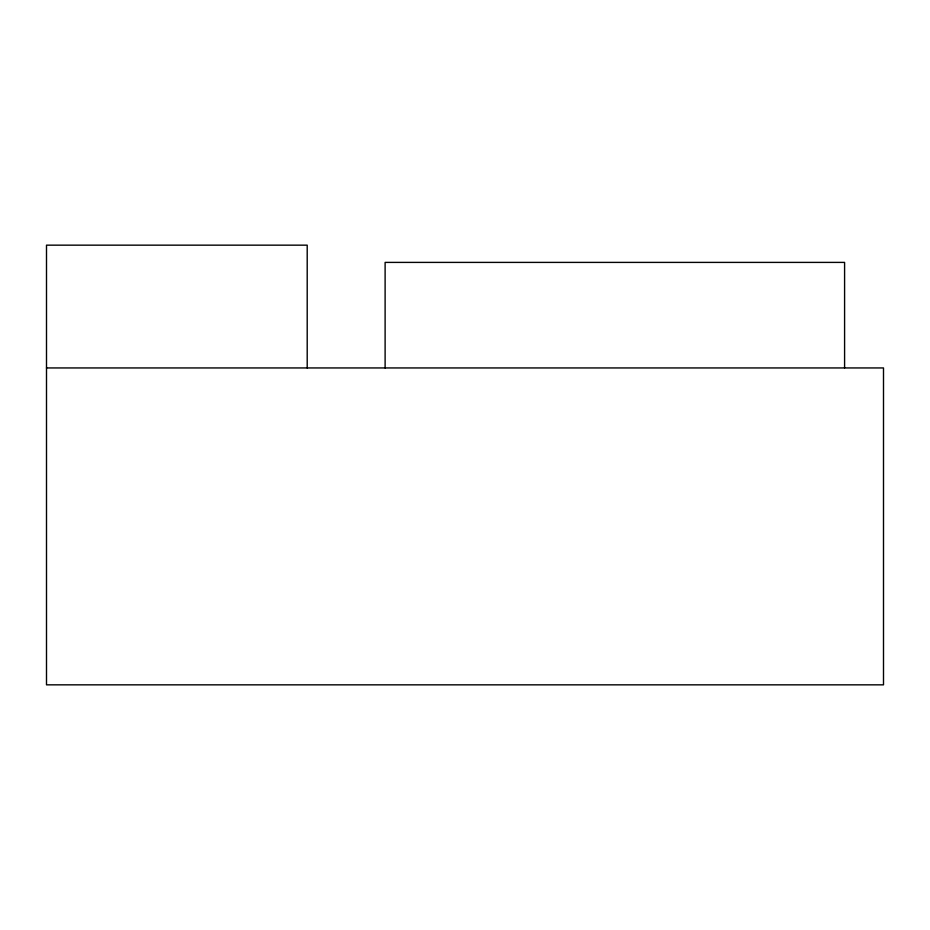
<?xml version="1.0" encoding="UTF-8"?>
<svg xmlns="http://www.w3.org/2000/svg" width="930" height="930" viewBox="0 0 930 930"><rect width="100%" height="100%" fill="white"/><g stroke="black" fill="none" stroke-linecap="round" stroke-linejoin="round"><path stroke-width="1.4" d="M46.5 367.943L883.5 367.943L883.5 684.84L46.5 684.84L46.5 245.16L307.202 245.16L307.202 367.943M844.591 367.943L844.591 262.4L385.113 262.4L385.113 367.943"/></g></svg>
